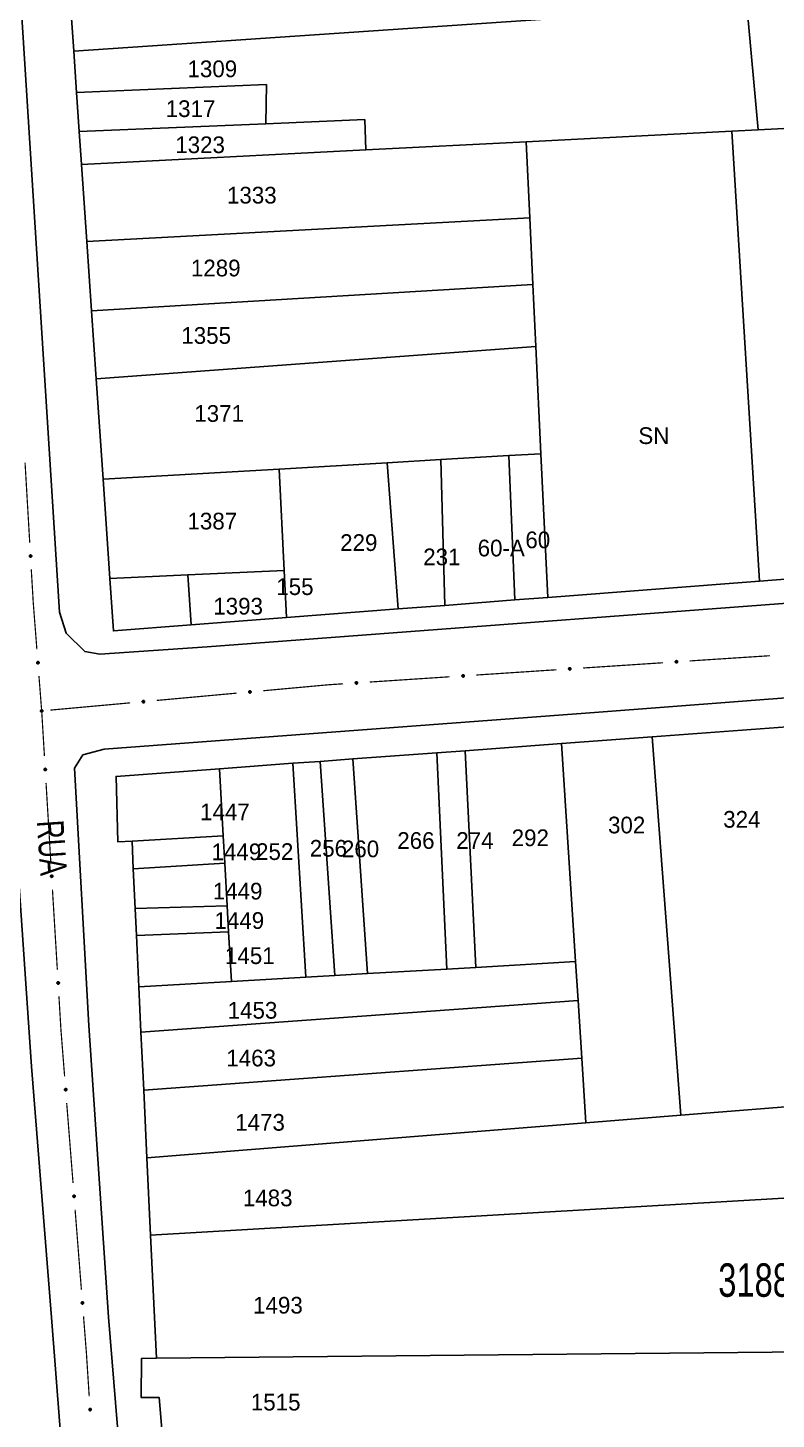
# Model space of a CAD drawing. Extents: x 201225 to 202591, y 4854937 to 4856079.
# Drawn here: x 201477.1 to 201589.1, y 4855421.5 to 4855629.6 of the extents above; entities that cross this region are included whole.
import ezdxf
from ezdxf.enums import TextEntityAlignment as Align

# ---------------------------------------------------------------- set-up
doc = ezdxf.new("R2010")
doc.units = 0
doc.header["$LTSCALE"] = 1.5
doc.header["$MEASUREMENT"] = 0
for name, color, linetype in [('CD_MALHA_LOTES', 7, 'CONTINUOUS'), ('CD_TXT_QUADRA', 2, 'CONTINUOUS'), ('RU-QUADRA', 210, 'CONTINUOUS'), ('SV-EIXO-RUA-PAV', 20, 'CONTINUOUS'), ('SV-RUA-PAVIM', 7, 'CONTINUOUS'), ('SV-TXT-RUA-PAV', 7, 'CONTINUOUS'), ('Th_NmrPort', 7, 'CONTINUOUS')]:
    doc.layers.add(name, color=color, linetype=linetype)
doc.styles.add('ARIAL', font='ARIAL.SHX')

msp = doc.modelspace()

# ---------------------------------------------------------------- linework, layer by layer
at = {"layer": 'CD_MALHA_LOTES', "linetype": 'Continuous', "flags": 128}
for points in [[(201483.99, 4855626.13), (201483.36, 4855635.31)], [(201483.99, 4855626.13), (201584.71, 4855632.98)], [(201586.4, 4855614.4), (201584.71, 4855632.98)], [(201484.41, 4855619.98), (201483.99, 4855626.13)], [(201484.41, 4855619.98), (201512.85, 4855621.16)], [(201512.85, 4855621.16), (201512.71, 4855615.3)], [(201484.81, 4855614.14), (201484.41, 4855619.98)], [(201484.81, 4855614.14), (201512.71, 4855615.3)], [(201485.15, 4855609.18), (201484.81, 4855614.14)], [(201512.71, 4855615.3), (201527.55, 4855615.92)], [(201527.55, 4855615.92), (201527.69, 4855611.37)], [(201551.7, 4855612.61), (201582.48, 4855614.19)], [(201582.48, 4855614.19), (201586.4, 4855614.4)], [(201586.63, 4855546.87), (201582.48, 4855614.19)], [(201604.77, 4855615.34), (201586.4, 4855614.4)], [(201527.69, 4855611.37), (201551.7, 4855612.61)], [(201552.24, 4855601.23), (201551.7, 4855612.61)], [(201485.15, 4855609.18), (201527.69, 4855611.37)], [(201485.93, 4855597.7), (201485.15, 4855609.18)], [(201485.93, 4855597.7), (201552.24, 4855601.23)], [(201552.71, 4855591.26), (201552.24, 4855601.23)], [(201486.64, 4855587.31), (201485.93, 4855597.7)], [(201486.64, 4855587.31), (201552.71, 4855591.26)], [(201553.15, 4855581.95), (201552.71, 4855591.26)], [(201487.34, 4855577.11), (201486.64, 4855587.31)], [(201487.34, 4855577.11), (201553.15, 4855581.95)], [(201553.91, 4855565.92), (201553.15, 4855581.95)], [(201488.36, 4855562.11), (201487.34, 4855577.11)], [(201514.73, 4855563.64), (201530.91, 4855564.58)], [(201530.91, 4855564.58), (201538.9, 4855565.05)], [(201532.53, 4855542.7), (201530.91, 4855564.58)], [(201538.9, 4855565.05), (201549.09, 4855565.64)], [(201539.53, 4855543.24), (201538.9, 4855565.05)], [(201549.09, 4855565.64), (201553.91, 4855565.92)], [(201550, 4855544.05), (201549.09, 4855565.64)], [(201554.93, 4855544.43), (201553.91, 4855565.92)], [(201488.36, 4855562.11), (201514.73, 4855563.64)], [(201489.38, 4855547.26), (201488.36, 4855562.11)], [(201515.46, 4855548.46), (201514.73, 4855563.64)], [(201489.38, 4855547.26), (201501.05, 4855547.8)], [(201501.05, 4855547.8), (201515.46, 4855548.46)], [(201501.55, 4855540.31), (201501.05, 4855547.8)], [(201515.8, 4855541.41), (201515.46, 4855548.46)], [(201608.87, 4855548.59), (201586.63, 4855546.87)], [(201489.92, 4855539.42), (201489.38, 4855547.26)], [(201586.63, 4855546.87), (201554.93, 4855544.43)], [(201539.53, 4855543.24), (201532.53, 4855542.7)], [(201550, 4855544.05), (201539.53, 4855543.24)], [(201554.93, 4855544.43), (201550, 4855544.05)], [(201515.8, 4855541.41), (201501.55, 4855540.31)], [(201532.53, 4855542.7), (201515.8, 4855541.41)], [(201501.55, 4855540.31), (201489.92, 4855539.42)], [(201570.57, 4855523.56), (201592.12, 4855525.15)], [(201542.56, 4855521.5), (201556.99, 4855522.56)], [(201556.99, 4855522.56), (201570.57, 4855523.56)], [(201559.08, 4855489.94), (201556.99, 4855522.56)], [(201574.82, 4855466.96), (201570.57, 4855523.56)], [(201520.84, 4855519.9), (201525.76, 4855520.27)], [(201525.76, 4855520.27), (201538.34, 4855521.19)], [(201527.95, 4855488.15), (201525.76, 4855520.27)], [(201538.34, 4855521.19), (201542.56, 4855521.5)], [(201539.82, 4855488.83), (201538.34, 4855521.19)], [(201544.17, 4855489.08), (201542.56, 4855521.5)], [(201505.79, 4855518.8), (201490.31, 4855517.66)], [(201505.79, 4855518.8), (201516.79, 4855519.61)], [(201506.35, 4855508.74), (201505.79, 4855518.8)], [(201516.79, 4855519.61), (201520.84, 4855519.9)], [(201518.72, 4855487.62), (201516.79, 4855519.61)], [(201523.05, 4855487.87), (201520.84, 4855519.9)], [(201490.31, 4855517.66), (201490.57, 4855507.87)], [(201490.57, 4855507.87), (201492.7, 4855507.96)], [(201492.7, 4855507.96), (201506.35, 4855508.74)], [(201492.89, 4855503.83), (201492.7, 4855507.96)], [(201506.58, 4855504.68), (201506.35, 4855508.74)], [(201492.89, 4855503.83), (201506.58, 4855504.68)], [(201493.17, 4855497.9), (201492.89, 4855503.83)], [(201506.93, 4855498.31), (201506.58, 4855504.68)], [(201493.17, 4855497.9), (201506.93, 4855498.31)], [(201493.36, 4855493.84), (201493.17, 4855497.9)], [(201507.15, 4855494.42), (201506.93, 4855498.31)], [(201493.36, 4855493.84), (201507.15, 4855494.42)], [(201493.72, 4855486.19), (201493.36, 4855493.84)], [(201507.57, 4855486.98), (201507.15, 4855494.42)], [(201544.17, 4855489.08), (201539.82, 4855488.83)], [(201559.08, 4855489.94), (201544.17, 4855489.08)], [(201559.45, 4855484.15), (201559.08, 4855489.94)], [(201493.72, 4855486.19), (201507.57, 4855486.98)], [(201518.72, 4855487.62), (201507.57, 4855486.98)], [(201523.05, 4855487.87), (201518.72, 4855487.62)], [(201527.95, 4855488.15), (201523.05, 4855487.87)], [(201539.82, 4855488.83), (201527.95, 4855488.15)], [(201494.04, 4855479.39), (201493.72, 4855486.19)], [(201494.04, 4855479.39), (201559.45, 4855484.15)], [(201560.01, 4855475.49), (201559.45, 4855484.15)], [(201494.46, 4855470.69), (201494.04, 4855479.39)], [(201494.46, 4855470.69), (201560.01, 4855475.49)], [(201560.62, 4855465.83), (201560.01, 4855475.49)], [(201494.93, 4855460.59), (201494.46, 4855470.69)], [(201596.13, 4855468.67), (201574.82, 4855466.96)], [(201574.82, 4855466.96), (201560.62, 4855465.83)], [(201494.93, 4855460.59), (201560.62, 4855465.83)], [(201495.48, 4855449.04), (201494.93, 4855460.59)], [(201495.48, 4855449.04), (201597.1, 4855454.93)], [(201496.35, 4855430.61), (201495.48, 4855449.04)], [(201598.76, 4855431.6), (201496.35, 4855430.61)], [(201494.06, 4855424.75), (201494.14, 4855430.59)], [(201494.14, 4855430.59), (201496.35, 4855430.61)], [(201496.76, 4855424.75), (201494.06, 4855424.75)], [(201497.21, 4855419.38), (201496.76, 4855424.75)]]:
    msp.add_lwpolyline(points, dxfattribs=at)
at = {"layer": 'RU-QUADRA', "linetype": 'Continuous', "flags": 128}
for points in [[(201483.36, 4855635.31), (201483.99, 4855626.13), (201484.41, 4855619.98), (201484.81, 4855614.14), (201485.15, 4855609.18), (201485.93, 4855597.7), (201486.64, 4855587.31), (201487.34, 4855577.11), (201488.36, 4855562.11), (201489.38, 4855547.26), (201489.92, 4855539.42), (201501.55, 4855540.31), (201515.8, 4855541.41), (201532.53, 4855542.7), (201539.53, 4855543.24), (201550, 4855544.05), (201554.93, 4855544.43), (201586.63, 4855546.87), (201608.87, 4855548.59)], [(201592.12, 4855525.15), (201570.57, 4855523.56), (201556.99, 4855522.56), (201542.56, 4855521.5), (201538.34, 4855521.19), (201525.76, 4855520.27), (201520.84, 4855519.9), (201516.79, 4855519.61), (201505.79, 4855518.8), (201490.31, 4855517.66), (201490.57, 4855507.87), (201492.7, 4855507.96), (201492.89, 4855503.83), (201493.17, 4855497.9), (201493.36, 4855493.84), (201493.72, 4855486.19), (201494.04, 4855479.39), (201494.46, 4855470.69), (201494.93, 4855460.59), (201495.48, 4855449.04), (201496.35, 4855430.61), (201494.14, 4855430.59), (201494.06, 4855424.75), (201496.76, 4855424.75), (201497.21, 4855419.38)]]:
    msp.add_lwpolyline(points, dxfattribs=at)
at = {"layer": 'SV-EIXO-RUA-PAV', "const_width": 0.18}
for points in [[(201476.69, 4855564.59), (201477.39, 4855552.61)], [(201477.62, 4855548.62), (201477.86, 4855544.62)], [(201477.86, 4855544.62), (201477.91, 4855543.72)], [(201477.91, 4855543.72), (201478.46, 4855536.65)], [(201576.18, 4855534.93), (201588.16, 4855535.71)], [(201478.77, 4855532.66), (201479.16, 4855527.67)], [(201544.25, 4855532.82), (201556.23, 4855533.61)], [(201560.22, 4855533.87), (201572.19, 4855534.66)], [(201512.34, 4855530.47), (201521.3, 4855531.29)], [(201521.3, 4855531.29), (201522.21, 4855531.37)], [(201522.21, 4855531.37), (201524.3, 4855531.51)], [(201528.29, 4855531.77), (201540.26, 4855532.56)], [(201480.47, 4855527.57), (201492.42, 4855528.66)], [(201496.41, 4855529.02), (201508.36, 4855530.11)], [(201479.16, 4855527.67), (201479.18, 4855527.45)], [(201479.18, 4855527.45), (201479.59, 4855520.69)], [(201479.83, 4855516.69), (201480.55, 4855504.72)], [(201480.79, 4855500.72), (201481.52, 4855488.74)], [(201481.76, 4855484.75), (201482.06, 4855479.76)], [(201482.06, 4855479.76), (201482.07, 4855479.62)], [(201482.07, 4855479.62), (201482.61, 4855472.78)], [(201482.92, 4855468.8), (201483.87, 4855456.83)], [(201484.18, 4855452.84), (201485.12, 4855440.88)], [(201485.44, 4855436.89), (201485.83, 4855431.91)], [(201485.83, 4855431.91), (201485.87, 4855431.43)], [(201485.87, 4855431.43), (201486.29, 4855424.92)]]:
    msp.add_lwpolyline(points, dxfattribs=at)
at = {"layer": 'SV-EIXO-RUA-PAV'}
for points in [[(201477.61, 4855550.76), (201477.65, 4855550.73), (201477.67, 4855550.7), (201477.68, 4855550.66), (201477.69, 4855550.63), (201477.69, 4855550.59), (201477.68, 4855550.56), (201477.66, 4855550.52), (201477.63, 4855550.48), (201477.59, 4855550.46), (201477.56, 4855550.44), (201477.52, 4855550.44), (201477.49, 4855550.44), (201477.45, 4855550.45), (201477.41, 4855550.47), (201477.38, 4855550.5), (201477.35, 4855550.54), (201477.34, 4855550.57), (201477.33, 4855550.61), (201477.34, 4855550.64), (201477.34, 4855550.68), (201477.36, 4855550.71), (201477.4, 4855550.75), (201477.43, 4855550.78), (201477.47, 4855550.79), (201477.5, 4855550.79), (201477.54, 4855550.79), (201477.57, 4855550.78), (201477.61, 4855550.76)], [(201478.72, 4855534.8), (201478.75, 4855534.77), (201478.78, 4855534.74), (201478.79, 4855534.7), (201478.8, 4855534.67), (201478.8, 4855534.63), (201478.79, 4855534.6), (201478.77, 4855534.56), (201478.74, 4855534.52), (201478.7, 4855534.5), (201478.67, 4855534.48), (201478.63, 4855534.48), (201478.6, 4855534.48), (201478.56, 4855534.49), (201478.53, 4855534.51), (201478.49, 4855534.54), (201478.46, 4855534.57), (201478.45, 4855534.61), (201478.45, 4855534.64), (201478.45, 4855534.68), (201478.45, 4855534.71), (201478.47, 4855534.75), (201478.5, 4855534.79), (201478.54, 4855534.81), (201478.57, 4855534.83), (201478.61, 4855534.83), (201478.64, 4855534.83), (201478.68, 4855534.82), (201478.72, 4855534.8)], [(201574.04, 4855534.89), (201574.07, 4855534.93), (201574.1, 4855534.96), (201574.14, 4855534.97), (201574.17, 4855534.97), (201574.21, 4855534.97), (201574.24, 4855534.96), (201574.28, 4855534.95), (201574.32, 4855534.92), (201574.34, 4855534.88), (201574.36, 4855534.84), (201574.36, 4855534.81), (201574.36, 4855534.77), (201574.35, 4855534.74), (201574.33, 4855534.7), (201574.3, 4855534.66), (201574.26, 4855534.64), (201574.23, 4855534.63), (201574.19, 4855534.62), (201574.16, 4855534.62), (201574.12, 4855534.63), (201574.09, 4855534.65), (201574.05, 4855534.68), (201574.03, 4855534.72), (201574.01, 4855534.75), (201574.01, 4855534.79), (201574.01, 4855534.82), (201574.02, 4855534.86), (201574.04, 4855534.89)], [(201542.11, 4855532.79), (201542.14, 4855532.83), (201542.17, 4855532.85), (201542.21, 4855532.87), (201542.24, 4855532.87), (201542.28, 4855532.87), (201542.31, 4855532.86), (201542.35, 4855532.84), (201542.39, 4855532.81), (201542.41, 4855532.77), (201542.43, 4855532.74), (201542.43, 4855532.7), (201542.43, 4855532.67), (201542.42, 4855532.63), (201542.4, 4855532.6), (201542.37, 4855532.56), (201542.33, 4855532.53), (201542.3, 4855532.52), (201542.26, 4855532.52), (201542.23, 4855532.52), (201542.19, 4855532.53), (201542.16, 4855532.55), (201542.12, 4855532.58), (201542.09, 4855532.61), (201542.08, 4855532.65), (201542.08, 4855532.68), (201542.08, 4855532.72), (201542.08, 4855532.75), (201542.11, 4855532.79)], [(201558.07, 4855533.84), (201558.1, 4855533.88), (201558.14, 4855533.91), (201558.17, 4855533.92), (201558.21, 4855533.92), (201558.24, 4855533.92), (201558.28, 4855533.91), (201558.31, 4855533.89), (201558.35, 4855533.86), (201558.38, 4855533.83), (201558.39, 4855533.79), (201558.4, 4855533.76), (201558.39, 4855533.72), (201558.39, 4855533.69), (201558.37, 4855533.65), (201558.33, 4855533.61), (201558.3, 4855533.59), (201558.27, 4855533.58), (201558.23, 4855533.57), (201558.19, 4855533.57), (201558.16, 4855533.58), (201558.12, 4855533.6), (201558.08, 4855533.63), (201558.06, 4855533.66), (201558.05, 4855533.7), (201558.04, 4855533.73), (201558.04, 4855533.77), (201558.05, 4855533.81), (201558.07, 4855533.84)], [(201526.14, 4855531.74), (201526.17, 4855531.78), (201526.21, 4855531.8), (201526.24, 4855531.81), (201526.28, 4855531.82), (201526.31, 4855531.82), (201526.35, 4855531.81), (201526.38, 4855531.79), (201526.42, 4855531.76), (201526.45, 4855531.72), (201526.46, 4855531.69), (201526.47, 4855531.65), (201526.46, 4855531.62), (201526.45, 4855531.58), (201526.44, 4855531.54), (201526.4, 4855531.51), (201526.37, 4855531.48), (201526.33, 4855531.47), (201526.3, 4855531.47), (201526.26, 4855531.47), (201526.23, 4855531.48), (201526.19, 4855531.49), (201526.15, 4855531.53), (201526.13, 4855531.56), (201526.12, 4855531.6), (201526.11, 4855531.63), (201526.11, 4855531.67), (201526.12, 4855531.7), (201526.14, 4855531.74)], [(201494.26, 4855528.93), (201494.29, 4855528.97), (201494.33, 4855529), (201494.36, 4855529.01), (201494.4, 4855529.02), (201494.43, 4855529.02), (201494.47, 4855529.01), (201494.5, 4855528.99), (201494.54, 4855528.96), (201494.57, 4855528.93), (201494.58, 4855528.89), (201494.59, 4855528.86), (201494.59, 4855528.82), (201494.58, 4855528.79), (201494.56, 4855528.75), (201494.53, 4855528.71), (201494.5, 4855528.68), (201494.46, 4855528.67), (201494.43, 4855528.67), (201494.39, 4855528.67), (201494.36, 4855528.67), (201494.32, 4855528.69), (201494.28, 4855528.72), (201494.25, 4855528.76), (201494.24, 4855528.79), (201494.24, 4855528.82), (201494.24, 4855528.86), (201494.24, 4855528.9), (201494.26, 4855528.93)], [(201510.2, 4855530.39), (201510.23, 4855530.42), (201510.26, 4855530.45), (201510.3, 4855530.46), (201510.33, 4855530.47), (201510.36, 4855530.47), (201510.4, 4855530.46), (201510.44, 4855530.44), (201510.48, 4855530.41), (201510.5, 4855530.38), (201510.52, 4855530.34), (201510.52, 4855530.31), (201510.52, 4855530.27), (201510.51, 4855530.24), (201510.5, 4855530.2), (201510.46, 4855530.16), (201510.43, 4855530.14), (201510.4, 4855530.12), (201510.36, 4855530.12), (201510.32, 4855530.12), (201510.29, 4855530.12), (201510.25, 4855530.14), (201510.21, 4855530.17), (201510.19, 4855530.21), (201510.18, 4855530.24), (201510.17, 4855530.28), (201510.17, 4855530.31), (201510.18, 4855530.35), (201510.2, 4855530.39)], [(201479.03, 4855527.55), (201479.06, 4855527.58), (201479.09, 4855527.61), (201479.13, 4855527.62), (201479.16, 4855527.63), (201479.2, 4855527.63), (201479.23, 4855527.62), (201479.27, 4855527.6), (201479.31, 4855527.57), (201479.33, 4855527.54), (201479.35, 4855527.5), (201479.35, 4855527.47), (201479.35, 4855527.43), (201479.34, 4855527.4), (201479.33, 4855527.36), (201479.3, 4855527.32), (201479.26, 4855527.3), (201479.23, 4855527.28), (201479.19, 4855527.28), (201479.16, 4855527.28), (201479.12, 4855527.29), (201479.08, 4855527.3), (201479.05, 4855527.33), (201479.02, 4855527.37), (201479.01, 4855527.4), (201479, 4855527.44), (201479, 4855527.47), (201479.01, 4855527.51), (201479.03, 4855527.55)], [(201479.81, 4855518.84), (201479.85, 4855518.81), (201479.87, 4855518.77), (201479.89, 4855518.74), (201479.89, 4855518.7), (201479.89, 4855518.67), (201479.88, 4855518.63), (201479.86, 4855518.6), (201479.83, 4855518.56), (201479.79, 4855518.54), (201479.76, 4855518.52), (201479.72, 4855518.52), (201479.69, 4855518.52), (201479.65, 4855518.53), (201479.61, 4855518.55), (201479.58, 4855518.58), (201479.55, 4855518.61), (201479.54, 4855518.65), (201479.54, 4855518.68), (201479.54, 4855518.72), (201479.55, 4855518.75), (201479.57, 4855518.79), (201479.6, 4855518.83), (201479.63, 4855518.85), (201479.67, 4855518.86), (201479.7, 4855518.87), (201479.74, 4855518.87), (201479.77, 4855518.86), (201479.81, 4855518.84)], [(201480.78, 4855502.87), (201480.81, 4855502.84), (201480.84, 4855502.8), (201480.85, 4855502.77), (201480.85, 4855502.73), (201480.85, 4855502.7), (201480.84, 4855502.66), (201480.83, 4855502.63), (201480.79, 4855502.59), (201480.76, 4855502.56), (201480.72, 4855502.55), (201480.69, 4855502.54), (201480.65, 4855502.55), (201480.62, 4855502.56), (201480.58, 4855502.58), (201480.54, 4855502.61), (201480.52, 4855502.64), (201480.51, 4855502.68), (201480.5, 4855502.71), (201480.5, 4855502.75), (201480.51, 4855502.78), (201480.53, 4855502.82), (201480.56, 4855502.86), (201480.6, 4855502.88), (201480.63, 4855502.89), (201480.67, 4855502.9), (201480.7, 4855502.9), (201480.74, 4855502.89), (201480.78, 4855502.87)], [(201481.74, 4855486.9), (201481.78, 4855486.87), (201481.8, 4855486.83), (201481.82, 4855486.8), (201481.82, 4855486.76), (201481.82, 4855486.73), (201481.81, 4855486.69), (201481.79, 4855486.65), (201481.76, 4855486.62), (201481.72, 4855486.59), (201481.69, 4855486.58), (201481.65, 4855486.57), (201481.62, 4855486.58), (201481.58, 4855486.59), (201481.54, 4855486.6), (201481.51, 4855486.64), (201481.48, 4855486.67), (201481.47, 4855486.71), (201481.47, 4855486.74), (201481.47, 4855486.78), (201481.48, 4855486.81), (201481.5, 4855486.85), (201481.53, 4855486.89), (201481.56, 4855486.91), (201481.6, 4855486.92), (201481.63, 4855486.93), (201481.67, 4855486.93), (201481.7, 4855486.92), (201481.74, 4855486.9)], [(201482.86, 4855470.94), (201482.9, 4855470.91), (201482.93, 4855470.88), (201482.94, 4855470.84), (201482.95, 4855470.81), (201482.95, 4855470.77), (201482.94, 4855470.74), (201482.92, 4855470.7), (201482.89, 4855470.66), (201482.85, 4855470.64), (201482.82, 4855470.62), (201482.78, 4855470.61), (201482.75, 4855470.62), (201482.71, 4855470.62), (201482.67, 4855470.64), (201482.64, 4855470.68), (201482.61, 4855470.71), (201482.6, 4855470.74), (201482.59, 4855470.78), (201482.59, 4855470.81), (201482.6, 4855470.85), (201482.62, 4855470.89), (201482.65, 4855470.92), (201482.69, 4855470.95), (201482.72, 4855470.96), (201482.76, 4855470.97), (201482.79, 4855470.97), (201482.83, 4855470.96), (201482.86, 4855470.94)], [(201484.12, 4855454.99), (201484.16, 4855454.96), (201484.19, 4855454.92), (201484.2, 4855454.89), (201484.2, 4855454.86), (201484.2, 4855454.82), (201484.2, 4855454.78), (201484.18, 4855454.75), (201484.15, 4855454.71), (201484.11, 4855454.69), (201484.08, 4855454.67), (201484.04, 4855454.66), (201484.01, 4855454.66), (201483.97, 4855454.67), (201483.93, 4855454.69), (201483.89, 4855454.72), (201483.87, 4855454.76), (201483.86, 4855454.79), (201483.85, 4855454.83), (201483.85, 4855454.86), (201483.86, 4855454.9), (201483.88, 4855454.94), (201483.91, 4855454.97), (201483.94, 4855455), (201483.98, 4855455.01), (201484.01, 4855455.02), (201484.05, 4855455.02), (201484.08, 4855455.01), (201484.12, 4855454.99)], [(201485.38, 4855439.04), (201485.42, 4855439.01), (201485.44, 4855438.97), (201485.46, 4855438.94), (201485.46, 4855438.91), (201485.46, 4855438.87), (201485.45, 4855438.83), (201485.44, 4855438.8), (201485.4, 4855438.76), (201485.37, 4855438.73), (201485.33, 4855438.72), (201485.3, 4855438.71), (201485.26, 4855438.71), (201485.23, 4855438.72), (201485.19, 4855438.74), (201485.15, 4855438.77), (201485.13, 4855438.81), (201485.11, 4855438.84), (201485.11, 4855438.88), (201485.11, 4855438.91), (201485.12, 4855438.95), (201485.14, 4855438.99), (201485.17, 4855439.02), (201485.2, 4855439.05), (201485.24, 4855439.06), (201485.27, 4855439.07), (201485.31, 4855439.07), (201485.34, 4855439.06), (201485.38, 4855439.04)], [(201486.52, 4855423.08), (201486.56, 4855423.05), (201486.59, 4855423.01), (201486.6, 4855422.98), (201486.6, 4855422.94), (201486.6, 4855422.91), (201486.59, 4855422.87), (201486.58, 4855422.84), (201486.54, 4855422.8), (201486.51, 4855422.77), (201486.47, 4855422.76), (201486.44, 4855422.75), (201486.4, 4855422.76), (201486.37, 4855422.77), (201486.33, 4855422.78), (201486.29, 4855422.82), (201486.27, 4855422.85), (201486.26, 4855422.89), (201486.25, 4855422.92), (201486.25, 4855422.96), (201486.26, 4855422.99), (201486.28, 4855423.03), (201486.31, 4855423.07), (201486.35, 4855423.09), (201486.38, 4855423.1), (201486.42, 4855423.11), (201486.45, 4855423.11), (201486.49, 4855423.1), (201486.52, 4855423.08)]]:
    msp.add_lwpolyline(points, close=True, dxfattribs=at)
for points in [[(201477.34, 4855550.68), (201477.38, 4855550.5)], [(201477.34, 4855550.66), (201477.36, 4855550.53)], [(201477.34, 4855550.64), (201477.35, 4855550.54)], [(201477.36, 4855550.71), (201477.41, 4855550.47)], [(201477.36, 4855550.69), (201477.39, 4855550.49)], [(201477.38, 4855550.73), (201477.43, 4855550.46)], [(201477.4, 4855550.75), (201477.45, 4855550.45)], [(201477.41, 4855550.76), (201477.47, 4855550.45)], [(201477.43, 4855550.78), (201477.49, 4855550.44)], [(201477.45, 4855550.78), (201477.5, 4855550.44)], [(201477.47, 4855550.79), (201477.52, 4855550.44)], [(201477.48, 4855550.79), (201477.54, 4855550.44)], [(201477.5, 4855550.79), (201477.56, 4855550.44)], [(201477.52, 4855550.79), (201477.57, 4855550.46)], [(201477.54, 4855550.79), (201477.59, 4855550.46)], [(201477.55, 4855550.78), (201477.61, 4855550.47)], [(201477.57, 4855550.78), (201477.63, 4855550.48)], [(201477.59, 4855550.77), (201477.64, 4855550.5)], [(201477.61, 4855550.76), (201477.66, 4855550.52)], [(201477.63, 4855550.74), (201477.67, 4855550.54)], [(201477.65, 4855550.73), (201477.68, 4855550.56)], [(201477.66, 4855550.71), (201477.68, 4855550.58)], [(201477.67, 4855550.7), (201477.69, 4855550.59)], [(201478.52, 4855534.8), (201478.58, 4855534.49)], [(201478.54, 4855534.81), (201478.6, 4855534.48)], [(201478.55, 4855534.82), (201478.62, 4855534.48)], [(201478.57, 4855534.83), (201478.63, 4855534.48)], [(201478.59, 4855534.83), (201478.65, 4855534.48)], [(201478.61, 4855534.83), (201478.67, 4855534.48)], [(201478.63, 4855534.83), (201478.69, 4855534.5)], [(201478.64, 4855534.83), (201478.7, 4855534.5)], [(201478.66, 4855534.82), (201478.72, 4855534.52)], [(201478.68, 4855534.82), (201478.74, 4855534.52)], [(201478.7, 4855534.81), (201478.75, 4855534.55)], [(201478.72, 4855534.8), (201478.77, 4855534.56)], [(201574.01, 4855534.82), (201574.34, 4855534.88)], [(201574.01, 4855534.8), (201574.34, 4855534.86)], [(201574.01, 4855534.79), (201574.36, 4855534.84)], [(201574.01, 4855534.77), (201574.36, 4855534.82)], [(201574.01, 4855534.75), (201574.36, 4855534.81)], [(201574.02, 4855534.86), (201574.32, 4855534.92)], [(201574.02, 4855534.84), (201574.32, 4855534.9)], [(201574.03, 4855534.87), (201574.3, 4855534.93)], [(201574.04, 4855534.89), (201574.28, 4855534.95)], [(201574.05, 4855534.91), (201574.25, 4855534.95)], [(201574.07, 4855534.93), (201574.24, 4855534.96)], [(201574.09, 4855534.95), (201574.22, 4855534.97)], [(201574.1, 4855534.96), (201574.21, 4855534.97)], [(201478.45, 4855534.71), (201478.49, 4855534.54)], [(201478.45, 4855534.69), (201478.47, 4855534.56)], [(201478.45, 4855534.68), (201478.46, 4855534.57)], [(201478.47, 4855534.75), (201478.53, 4855534.51)], [(201478.47, 4855534.73), (201478.51, 4855534.53)], [(201478.49, 4855534.77), (201478.54, 4855534.5)], [(201478.5, 4855534.79), (201478.56, 4855534.49)], [(201478.74, 4855534.79), (201478.78, 4855534.59)], [(201478.75, 4855534.77), (201478.79, 4855534.6)], [(201478.77, 4855534.75), (201478.79, 4855534.63)], [(201478.78, 4855534.74), (201478.8, 4855534.63)], [(201542.08, 4855532.75), (201542.39, 4855532.81)], [(201542.08, 4855532.72), (201542.41, 4855532.77)], [(201542.08, 4855532.7), (201542.41, 4855532.76)], [(201542.08, 4855532.68), (201542.43, 4855532.74)], [(201542.08, 4855532.66), (201542.43, 4855532.72)], [(201542.09, 4855532.74), (201542.39, 4855532.79)], [(201542.1, 4855532.77), (201542.36, 4855532.83)], [(201542.11, 4855532.79), (201542.35, 4855532.84)], [(201542.12, 4855532.81), (201542.32, 4855532.85)], [(201542.14, 4855532.83), (201542.31, 4855532.86)], [(201542.16, 4855532.84), (201542.29, 4855532.86)], [(201542.17, 4855532.85), (201542.28, 4855532.87)], [(201558.04, 4855533.77), (201558.38, 4855533.83)], [(201558.04, 4855533.73), (201558.39, 4855533.79)], [(201558.05, 4855533.81), (201558.35, 4855533.86)], [(201558.05, 4855533.79), (201558.36, 4855533.84)], [(201558.05, 4855533.75), (201558.38, 4855533.81)], [(201558.05, 4855533.72), (201558.39, 4855533.77)], [(201558.05, 4855533.7), (201558.4, 4855533.76)], [(201558.06, 4855533.82), (201558.33, 4855533.88)], [(201558.06, 4855533.68), (201558.39, 4855533.74)], [(201558.06, 4855533.66), (201558.39, 4855533.72)], [(201558.07, 4855533.84), (201558.31, 4855533.89)], [(201558.07, 4855533.65), (201558.39, 4855533.7)], [(201558.08, 4855533.63), (201558.39, 4855533.69)], [(201558.09, 4855533.86), (201558.29, 4855533.9)], [(201558.1, 4855533.88), (201558.28, 4855533.91)], [(201558.11, 4855533.62), (201558.37, 4855533.67)], [(201558.12, 4855533.89), (201558.25, 4855533.92)], [(201558.12, 4855533.6), (201558.37, 4855533.65)], [(201558.14, 4855533.91), (201558.24, 4855533.92)], [(201558.15, 4855533.59), (201558.34, 4855533.63)], [(201558.16, 4855533.58), (201558.33, 4855533.61)], [(201558.18, 4855533.58), (201558.31, 4855533.6)], [(201558.19, 4855533.57), (201558.3, 4855533.59)], [(201574.02, 4855534.73), (201574.36, 4855534.79)], [(201574.03, 4855534.72), (201574.36, 4855534.77)], [(201574.04, 4855534.7), (201574.35, 4855534.75)], [(201574.05, 4855534.68), (201574.35, 4855534.74)], [(201574.07, 4855534.67), (201574.34, 4855534.72)], [(201574.09, 4855534.65), (201574.33, 4855534.7)], [(201574.11, 4855534.64), (201574.31, 4855534.68)], [(201574.12, 4855534.63), (201574.3, 4855534.66)], [(201574.15, 4855534.63), (201574.28, 4855534.65)], [(201574.16, 4855534.62), (201574.26, 4855534.64)], [(201526.11, 4855531.67), (201526.45, 4855531.72)], [(201526.11, 4855531.63), (201526.46, 4855531.69)], [(201526.12, 4855531.7), (201526.42, 4855531.76)], [(201526.12, 4855531.68), (201526.43, 4855531.74)], [(201526.12, 4855531.65), (201526.45, 4855531.71)], [(201526.12, 4855531.61), (201526.46, 4855531.67)], [(201526.12, 4855531.6), (201526.47, 4855531.65)], [(201526.13, 4855531.72), (201526.4, 4855531.77)], [(201526.13, 4855531.58), (201526.46, 4855531.64)], [(201526.13, 4855531.56), (201526.46, 4855531.62)], [(201526.14, 4855531.74), (201526.38, 4855531.79)], [(201526.14, 4855531.54), (201526.45, 4855531.6)], [(201526.15, 4855531.53), (201526.45, 4855531.58)], [(201526.16, 4855531.76), (201526.36, 4855531.8)], [(201526.17, 4855531.78), (201526.35, 4855531.81)], [(201526.18, 4855531.51), (201526.44, 4855531.56)], [(201526.19, 4855531.79), (201526.32, 4855531.81)], [(201526.19, 4855531.49), (201526.44, 4855531.54)], [(201526.21, 4855531.8), (201526.31, 4855531.82)], [(201526.21, 4855531.49), (201526.41, 4855531.53)], [(201526.23, 4855531.48), (201526.4, 4855531.51)], [(201526.25, 4855531.47), (201526.38, 4855531.49)], [(201526.26, 4855531.47), (201526.37, 4855531.48)], [(201542.08, 4855532.65), (201542.43, 4855532.7)], [(201542.09, 4855532.63), (201542.43, 4855532.69)], [(201542.09, 4855532.61), (201542.43, 4855532.67)], [(201542.11, 4855532.6), (201542.42, 4855532.65)], [(201542.12, 4855532.58), (201542.42, 4855532.63)], [(201542.14, 4855532.56), (201542.41, 4855532.61)], [(201542.16, 4855532.55), (201542.4, 4855532.6)], [(201542.18, 4855532.54), (201542.38, 4855532.58)], [(201542.19, 4855532.53), (201542.37, 4855532.56)], [(201542.22, 4855532.52), (201542.34, 4855532.55)], [(201542.23, 4855532.52), (201542.33, 4855532.53)], [(201494.24, 4855528.9), (201494.54, 4855528.96)], [(201494.24, 4855528.88), (201494.55, 4855528.94)], [(201494.24, 4855528.86), (201494.57, 4855528.93)], [(201494.24, 4855528.84), (201494.57, 4855528.91)], [(201494.24, 4855528.82), (201494.58, 4855528.89)], [(201494.24, 4855528.81), (201494.58, 4855528.87)], [(201494.24, 4855528.79), (201494.59, 4855528.86)], [(201494.25, 4855528.91), (201494.52, 4855528.98)], [(201494.25, 4855528.77), (201494.59, 4855528.84)], [(201494.25, 4855528.76), (201494.59, 4855528.82)], [(201494.26, 4855528.93), (201494.5, 4855528.99)], [(201494.27, 4855528.74), (201494.58, 4855528.8)], [(201494.28, 4855528.95), (201494.48, 4855529)], [(201494.28, 4855528.72), (201494.58, 4855528.79)], [(201494.29, 4855528.97), (201494.47, 4855529.01)], [(201494.3, 4855528.71), (201494.57, 4855528.77)], [(201494.31, 4855528.99), (201494.44, 4855529.01)], [(201494.32, 4855528.69), (201494.56, 4855528.75)], [(201494.33, 4855529), (201494.43, 4855529.02)], [(201494.34, 4855528.68), (201494.54, 4855528.73)], [(201494.36, 4855528.67), (201494.53, 4855528.71)], [(201494.38, 4855528.67), (201494.51, 4855528.7)], [(201494.39, 4855528.67), (201494.5, 4855528.68)], [(201510.17, 4855530.31), (201510.5, 4855530.38)], [(201510.17, 4855530.3), (201510.5, 4855530.36)], [(201510.17, 4855530.28), (201510.52, 4855530.34)], [(201510.18, 4855530.35), (201510.48, 4855530.41)], [(201510.18, 4855530.33), (201510.48, 4855530.4)], [(201510.18, 4855530.26), (201510.52, 4855530.32)], [(201510.18, 4855530.24), (201510.52, 4855530.31)], [(201510.19, 4855530.37), (201510.45, 4855530.43)], [(201510.19, 4855530.22), (201510.52, 4855530.29)], [(201510.19, 4855530.21), (201510.52, 4855530.27)], [(201510.2, 4855530.39), (201510.44, 4855530.44)], [(201510.2, 4855530.19), (201510.51, 4855530.25)], [(201510.21, 4855530.41), (201510.41, 4855530.45)], [(201510.21, 4855530.17), (201510.51, 4855530.24)], [(201510.23, 4855530.42), (201510.4, 4855530.46)], [(201510.24, 4855530.16), (201510.5, 4855530.22)], [(201510.25, 4855530.44), (201510.37, 4855530.46)], [(201510.25, 4855530.14), (201510.5, 4855530.2)], [(201510.26, 4855530.45), (201510.36, 4855530.47)], [(201510.28, 4855530.14), (201510.47, 4855530.18)], [(201510.29, 4855530.12), (201510.46, 4855530.16)], [(201510.31, 4855530.12), (201510.44, 4855530.15)], [(201510.32, 4855530.12), (201510.43, 4855530.14)], [(201479, 4855527.47), (201479.33, 4855527.54)], [(201479, 4855527.44), (201479.35, 4855527.5)], [(201479.01, 4855527.51), (201479.31, 4855527.57)], [(201479.01, 4855527.49), (201479.32, 4855527.56)], [(201479.01, 4855527.46), (201479.33, 4855527.52)], [(201479.01, 4855527.42), (201479.35, 4855527.48)], [(201479.01, 4855527.4), (201479.35, 4855527.47)], [(201479.02, 4855527.53), (201479.29, 4855527.59)], [(201479.02, 4855527.38), (201479.35, 4855527.45)], [(201479.02, 4855527.37), (201479.35, 4855527.43)], [(201479.03, 4855527.55), (201479.27, 4855527.6)], [(201479.04, 4855527.57), (201479.24, 4855527.61)], [(201479.04, 4855527.35), (201479.34, 4855527.41)], [(201479.05, 4855527.33), (201479.34, 4855527.4)], [(201479.06, 4855527.58), (201479.23, 4855527.62)], [(201479.07, 4855527.32), (201479.33, 4855527.38)], [(201479.08, 4855527.6), (201479.21, 4855527.62)], [(201479.08, 4855527.3), (201479.33, 4855527.36)], [(201479.09, 4855527.61), (201479.2, 4855527.63)], [(201479.11, 4855527.3), (201479.3, 4855527.34)], [(201479.12, 4855527.29), (201479.3, 4855527.32)], [(201479.14, 4855527.28), (201479.27, 4855527.31)], [(201479.16, 4855527.28), (201479.26, 4855527.3)], [(201479.54, 4855518.73), (201479.56, 4855518.6)], [(201479.54, 4855518.72), (201479.55, 4855518.61)], [(201479.55, 4855518.75), (201479.58, 4855518.58)], [(201479.56, 4855518.77), (201479.6, 4855518.57)], [(201479.57, 4855518.79), (201479.61, 4855518.55)], [(201479.58, 4855518.81), (201479.63, 4855518.54)], [(201479.6, 4855518.83), (201479.65, 4855518.53)], [(201479.61, 4855518.84), (201479.67, 4855518.53)], [(201479.63, 4855518.85), (201479.69, 4855518.52)], [(201479.65, 4855518.85), (201479.7, 4855518.52)], [(201479.67, 4855518.86), (201479.72, 4855518.52)], [(201479.68, 4855518.86), (201479.74, 4855518.52)], [(201479.7, 4855518.87), (201479.76, 4855518.52)], [(201479.72, 4855518.86), (201479.78, 4855518.53)], [(201479.74, 4855518.87), (201479.79, 4855518.54)], [(201479.76, 4855518.86), (201479.81, 4855518.55)], [(201479.77, 4855518.86), (201479.83, 4855518.56)], [(201479.79, 4855518.85), (201479.84, 4855518.58)], [(201479.81, 4855518.84), (201479.86, 4855518.6)], [(201479.83, 4855518.82), (201479.87, 4855518.62)], [(201479.85, 4855518.81), (201479.88, 4855518.63)], [(201479.86, 4855518.79), (201479.88, 4855518.66)], [(201479.87, 4855518.77), (201479.89, 4855518.67)], [(201480.5, 4855502.75), (201480.52, 4855502.64)], [(201480.51, 4855502.78), (201480.54, 4855502.61)], [(201480.51, 4855502.76), (201480.53, 4855502.63)], [(201480.52, 4855502.8), (201480.56, 4855502.6)], [(201480.53, 4855502.82), (201480.58, 4855502.58)], [(201480.55, 4855502.84), (201480.6, 4855502.57)], [(201480.56, 4855502.86), (201480.62, 4855502.56)], [(201480.58, 4855502.87), (201480.63, 4855502.56)], [(201480.6, 4855502.88), (201480.65, 4855502.55)], [(201480.61, 4855502.88), (201480.67, 4855502.55)], [(201480.63, 4855502.89), (201480.69, 4855502.54)], [(201480.65, 4855502.89), (201480.7, 4855502.55)], [(201480.67, 4855502.9), (201480.72, 4855502.55)], [(201480.69, 4855502.89), (201480.74, 4855502.56)], [(201480.7, 4855502.9), (201480.76, 4855502.56)], [(201480.72, 4855502.89), (201480.78, 4855502.58)], [(201480.74, 4855502.89), (201480.79, 4855502.59)], [(201480.76, 4855502.88), (201480.81, 4855502.61)], [(201480.78, 4855502.87), (201480.83, 4855502.63)], [(201480.79, 4855502.85), (201480.83, 4855502.65)], [(201480.81, 4855502.84), (201480.84, 4855502.66)], [(201480.83, 4855502.82), (201480.85, 4855502.69)], [(201480.84, 4855502.8), (201480.85, 4855502.7)], [(201481.6, 4855486.92), (201481.65, 4855486.57)], [(201481.61, 4855486.92), (201481.67, 4855486.58)], [(201481.63, 4855486.93), (201481.69, 4855486.58)], [(201481.65, 4855486.92), (201481.71, 4855486.59)], [(201481.67, 4855486.93), (201481.72, 4855486.59)], [(201481.69, 4855486.92), (201481.74, 4855486.61)], [(201481.7, 4855486.92), (201481.76, 4855486.62)], [(201481.47, 4855486.79), (201481.49, 4855486.66)], [(201481.47, 4855486.78), (201481.48, 4855486.67)], [(201481.48, 4855486.81), (201481.51, 4855486.64)], [(201481.49, 4855486.83), (201481.53, 4855486.63)], [(201481.5, 4855486.85), (201481.54, 4855486.6)], [(201481.51, 4855486.86), (201481.56, 4855486.6)], [(201481.53, 4855486.89), (201481.58, 4855486.59)], [(201481.54, 4855486.9), (201481.6, 4855486.58)], [(201481.56, 4855486.91), (201481.62, 4855486.58)], [(201481.58, 4855486.91), (201481.63, 4855486.58)], [(201481.72, 4855486.91), (201481.77, 4855486.64)], [(201481.74, 4855486.9), (201481.79, 4855486.65)], [(201481.76, 4855486.88), (201481.8, 4855486.68)], [(201481.78, 4855486.87), (201481.81, 4855486.69)], [(201481.79, 4855486.85), (201481.81, 4855486.72)], [(201481.8, 4855486.83), (201481.82, 4855486.73)], [(201482.59, 4855470.81), (201482.61, 4855470.71)], [(201482.6, 4855470.85), (201482.64, 4855470.68)], [(201482.6, 4855470.83), (201482.62, 4855470.7)], [(201482.61, 4855470.86), (201482.65, 4855470.67)], [(201482.62, 4855470.89), (201482.67, 4855470.64)], [(201482.64, 4855470.9), (201482.69, 4855470.64)], [(201482.65, 4855470.92), (201482.71, 4855470.62)], [(201482.67, 4855470.93), (201482.73, 4855470.62)], [(201482.69, 4855470.95), (201482.75, 4855470.62)], [(201482.7, 4855470.95), (201482.76, 4855470.62)], [(201482.72, 4855470.96), (201482.78, 4855470.61)], [(201482.74, 4855470.96), (201482.8, 4855470.62)], [(201482.76, 4855470.97), (201482.82, 4855470.62)], [(201482.77, 4855470.96), (201482.84, 4855470.63)], [(201482.79, 4855470.97), (201482.85, 4855470.64)], [(201482.81, 4855470.96), (201482.87, 4855470.65)], [(201482.83, 4855470.96), (201482.89, 4855470.66)], [(201482.84, 4855470.95), (201482.9, 4855470.68)], [(201482.86, 4855470.94), (201482.92, 4855470.7)], [(201482.88, 4855470.92), (201482.93, 4855470.72)], [(201482.9, 4855470.91), (201482.94, 4855470.74)], [(201482.92, 4855470.89), (201482.94, 4855470.76)], [(201482.93, 4855470.88), (201482.95, 4855470.77)], [(201483.85, 4855454.86), (201483.87, 4855454.76)], [(201483.86, 4855454.9), (201483.89, 4855454.72)], [(201483.86, 4855454.88), (201483.88, 4855454.75)], [(201483.87, 4855454.91), (201483.91, 4855454.72)], [(201483.88, 4855454.94), (201483.93, 4855454.69)], [(201483.9, 4855454.95), (201483.95, 4855454.69)], [(201483.91, 4855454.97), (201483.97, 4855454.67)], [(201483.93, 4855454.98), (201483.99, 4855454.67)], [(201483.94, 4855455), (201484.01, 4855454.66)], [(201483.96, 4855455), (201484.02, 4855454.67)], [(201483.98, 4855455.01), (201484.04, 4855454.66)], [(201484, 4855455.01), (201484.06, 4855454.67)], [(201484.01, 4855455.02), (201484.08, 4855454.67)], [(201484.03, 4855455.01), (201484.09, 4855454.68)], [(201484.05, 4855455.02), (201484.11, 4855454.69)], [(201484.07, 4855455.01), (201484.13, 4855454.7)], [(201484.08, 4855455.01), (201484.15, 4855454.71)], [(201484.1, 4855455), (201484.16, 4855454.73)], [(201484.12, 4855454.99), (201484.18, 4855454.75)], [(201484.14, 4855454.97), (201484.19, 4855454.77)], [(201484.16, 4855454.96), (201484.2, 4855454.78)], [(201484.18, 4855454.94), (201484.2, 4855454.81)], [(201484.19, 4855454.92), (201484.2, 4855454.82)], [(201485.2, 4855439.05), (201485.26, 4855438.71)], [(201485.22, 4855439.05), (201485.28, 4855438.72)], [(201485.24, 4855439.06), (201485.3, 4855438.71)], [(201485.25, 4855439.06), (201485.31, 4855438.72)], [(201485.27, 4855439.07), (201485.33, 4855438.72)], [(201485.29, 4855439.06), (201485.35, 4855438.73)], [(201485.31, 4855439.07), (201485.37, 4855438.73)], [(201485.32, 4855439.06), (201485.39, 4855438.75)], [(201485.34, 4855439.06), (201485.4, 4855438.76)], [(201485.36, 4855439.05), (201485.42, 4855438.78)], [(201485.11, 4855438.93), (201485.14, 4855438.8)], [(201485.11, 4855438.91), (201485.13, 4855438.81)], [(201485.12, 4855438.95), (201485.15, 4855438.77)], [(201485.13, 4855438.96), (201485.17, 4855438.77)], [(201485.14, 4855438.99), (201485.19, 4855438.74)], [(201485.15, 4855439), (201485.21, 4855438.74)], [(201485.17, 4855439.02), (201485.23, 4855438.72)], [(201485.18, 4855439.03), (201485.24, 4855438.72)], [(201485.38, 4855439.04), (201485.44, 4855438.8)], [(201485.4, 4855439.02), (201485.44, 4855438.82)], [(201485.42, 4855439.01), (201485.45, 4855438.83)], [(201485.43, 4855438.99), (201485.46, 4855438.86)], [(201485.44, 4855438.97), (201485.46, 4855438.87)], [(201486.25, 4855422.96), (201486.27, 4855422.85)], [(201486.26, 4855422.99), (201486.29, 4855422.82)], [(201486.26, 4855422.97), (201486.28, 4855422.84)], [(201486.27, 4855423.01), (201486.31, 4855422.81)], [(201486.28, 4855423.03), (201486.33, 4855422.78)], [(201486.3, 4855423.04), (201486.35, 4855422.78)], [(201486.31, 4855423.07), (201486.37, 4855422.77)], [(201486.33, 4855423.08), (201486.38, 4855422.77)], [(201486.35, 4855423.09), (201486.4, 4855422.76)], [(201486.36, 4855423.09), (201486.42, 4855422.76)], [(201486.38, 4855423.1), (201486.44, 4855422.75)], [(201486.4, 4855423.1), (201486.45, 4855422.76)], [(201486.42, 4855423.11), (201486.47, 4855422.76)], [(201486.43, 4855423.1), (201486.49, 4855422.77)], [(201486.45, 4855423.11), (201486.51, 4855422.77)], [(201486.47, 4855423.1), (201486.53, 4855422.79)], [(201486.49, 4855423.1), (201486.54, 4855422.8)], [(201486.5, 4855423.09), (201486.56, 4855422.82)], [(201486.52, 4855423.08), (201486.58, 4855422.84)], [(201486.54, 4855423.06), (201486.58, 4855422.86)], [(201486.56, 4855423.05), (201486.59, 4855422.87)], [(201486.58, 4855423.03), (201486.6, 4855422.9)], [(201486.59, 4855423.01), (201486.6, 4855422.91)]]:
    msp.add_lwpolyline(points, dxfattribs=at)
at = {"layer": 'SV-RUA-PAVIM', "linetype": 'Continuous'}
for points in [[(201569.43, 4855772.21, 14.46), (201535.29, 4855769.63, 13.85), (201469.83, 4855764.78, 13.28), (201468.2, 4855764.45, 13.33), (201467.76, 4855762.34, 13.33), (201476.34, 4855628.95, 12.92), (201481.85, 4855542.22, 12.77), (201482.85, 4855539.07, 12.72), (201485.65, 4855536.34, 12.73), (201487.88, 4855535.96, 12.73), (201503.95, 4855537.02, 12.91), (201612.66, 4855545.23, 13.51), (201691.69, 4855551.18, 13.28), (201694.69, 4855552.55, 13.32), (201696.24, 4855555.64, 13.32), (201690.86, 4855642.16, 14.23)], [(201704.85, 4855437.89, 12.14), (201704.27, 4855446.75, 12.63), (201702.24, 4855478.8, 12.63), (201698.67, 4855534.56, 12.86), (201697.91, 4855537.64, 12.92), (201695.82, 4855537.97, 12.92), (201644.04, 4855533.49, 13.28), (201562.58, 4855527.25, 13.13), (201488.51, 4855521.75, 12.71), (201485.35, 4855520.87, 12.61), (201484.09, 4855518.88, 12.61), (201486.25, 4855480.38, 12.61), (201489.18, 4855436.76, 12.52), (201491.59, 4855407.59, 12.52)], [(201264.23, 4855506.06, 6.09), (201266.09, 4855507.19, 6.05), (201267.96, 4855507.45, 6.09), (201275.28, 4855507.88, 7.44), (201318.01, 4855510, 7.44), (201329.48, 4855510.72, 11.44), (201356.33, 4855512.59, 11.44), (201376.69, 4855513.93, 11.44), (201390.15, 4855514.65, 11.44), (201422.22, 4855517.05, 12.34), (201433.78, 4855517.88, 12.34), (201471.89, 4855520.62, 12.34), (201474.05, 4855520.03, 12.34), (201474.69, 4855517.3, 12.32), (201477.66, 4855474.23, 12.62), (201480.67, 4855436.71, 11.53), (201488.22, 4855338.78, 11.53)]]:
    msp.add_polyline3d(points, dxfattribs=at)

# ---------------------------------------------------------------- texts
at = {"layer": 'CD_TXT_QUADRA', "style": 'ARIAL', "width": 0.7}
msp.add_text('318815379', height=5, dxfattribs=at).set_placement((201580.44, 4855439.8))
at = {"layer": 'SV-TXT-RUA-PAV', "style": 'ARIAL', "width": 0.7}
msp.add_text('RUA', height=4, rotation=274, dxfattribs=at).set_placement((201478.43, 4855510.96))
at = {"layer": 'Th_NmrPort', "color": 1}
for s, p in [('1309', (201501, 4855623.51)), ('1317', (201497.74, 4855617.55)), ('1323', (201499.17, 4855612.15)), ('1333', (201506.91, 4855604.61)), ('1289', (201501.51, 4855593.71)), ('1355', (201500.08, 4855583.62)), ('1371', (201502.02, 4855571.95)), ('SN', (201568.48, 4855568.63)), ('1387', (201501, 4855555.85)), ('229', (201523.85, 4855552.63)), ('60', (201551.57, 4855553.04)), ('231', (201536.28, 4855550.49)), ('60-A', (201544.43, 4855551.82)), ('155', (201514.29, 4855546.04)), ('1393', (201504.86, 4855543.12)), ('1447', (201502.88, 4855512.34)), ('324', (201581.18, 4855511.23)), ('302', (201563.94, 4855510.38)), ('256', (201519.3, 4855506.9)), ('260', (201524.11, 4855506.81)), ('266', (201532.4, 4855508.06)), ('274', (201541.23, 4855508.06)), ('292', (201549.52, 4855508.47)), ('1449', (201504.6, 4855506.37)), ('252', (201511.26, 4855506.4)), ('1449', (201504.79, 4855500.49)), ('1449', (201505.04, 4855496.09)), ('1451', (201506.61, 4855490.83)), ('1453', (201507.01, 4855482.66)), ('1463', (201506.81, 4855475.52)), ('1473', (201508.14, 4855465.9)), ('1483', (201509.29, 4855454.59)), ('1493', (201510.82, 4855438.54)), ('1515', (201510.48, 4855424.04))]:
    msp.add_text(s, height=2.5, dxfattribs=at).set_placement(p, align=Align.MIDDLE_LEFT)

doc.saveas('drawing.dxf')
